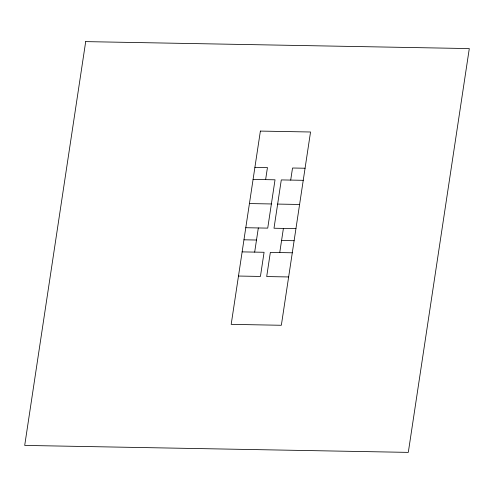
<?xml version="1.0" encoding="UTF-8"?>
<svg xmlns="http://www.w3.org/2000/svg" width="494" height="494" viewBox="0 0 494 494"><rect width="100%" height="100%" fill="white"/><g stroke="black" fill="none" stroke-linecap="round" stroke-linejoin="round"><path stroke-width="0.74" d="M254.676 252.113L258.325 227.95M265.624 179.631L267.445 167.552L254.91 167.324M279.752 252.564L283.402 228.407M290.7 180.088L292.528 168.009L305.07 168.232M253.082 179.402L275.028 179.804L267.729 228.123L245.784 227.722M303.242 180.316L281.296 179.915L273.997 228.234L295.943 228.636M249.433 203.565L271.379 203.96M277.647 204.078L299.592 204.473M243.962 239.806L256.497 240.028M281.58 240.485L294.115 240.714M242.134 251.884L264.08 252.28L260.431 276.442L238.485 276.041M292.294 252.792L270.348 252.397L266.698 276.554L288.644 276.955M85.697 41.62L24.7 445.421L408.303 452.381L469.3 48.579L85.697 41.62M260.381 131.083L231.186 324.36L281.345 325.274L310.541 131.997L260.381 131.083"/></g></svg>
